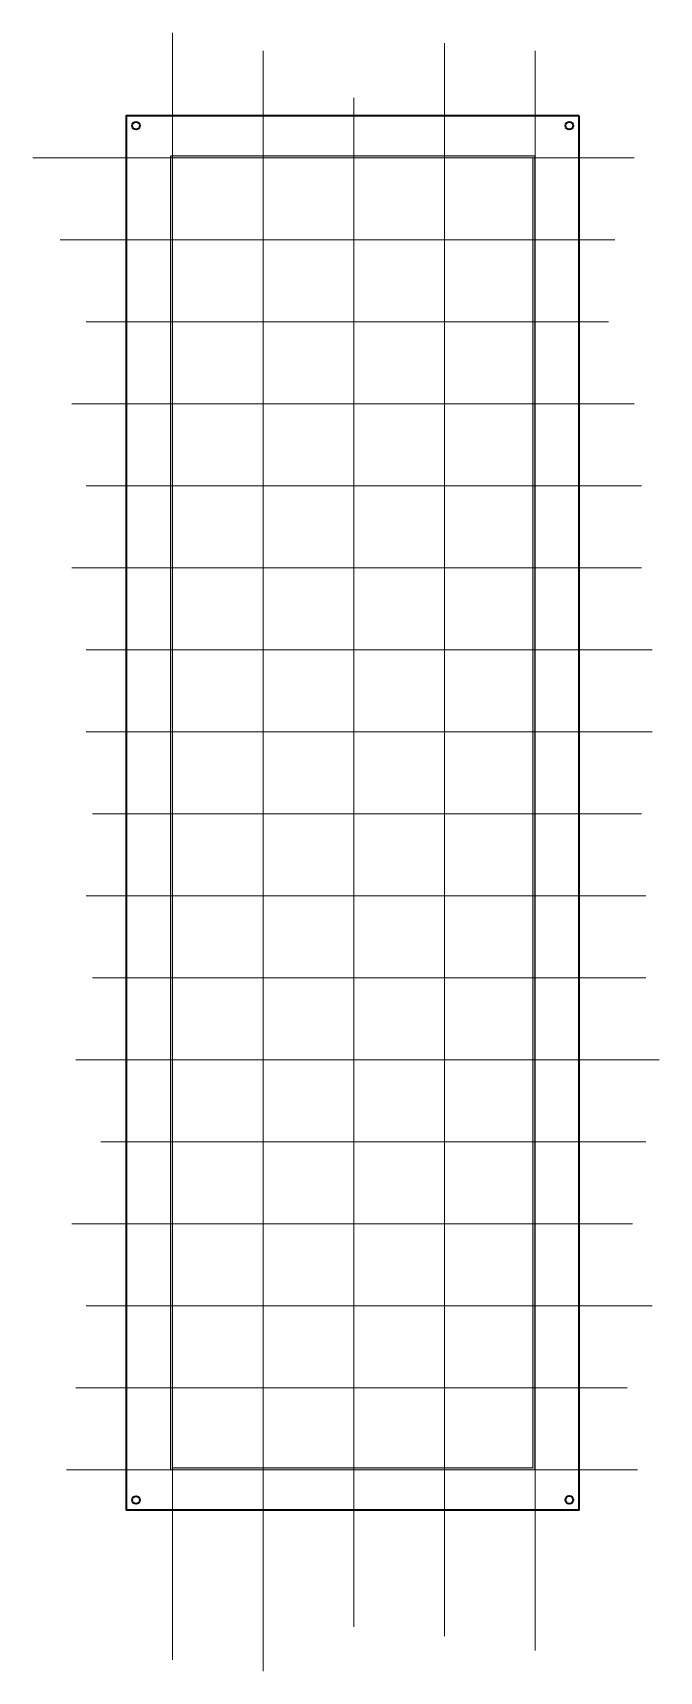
# Model space of a CAD drawing. Header units: inches. Extents: x 8.6 to 21.2, y -2.3 to 30.7.
import ezdxf

# ---------------------------------------------------------------- set-up
doc = ezdxf.new("R2010")
doc.units = ezdxf.units.IN
doc.header["$MEASUREMENT"] = 0
doc.layers.add('Layer 1', color=7, linetype='Continuous')

# ---------------------------------------------------------------- blocks, each defined once
blk = doc.blocks.new('block 2')
at = {"layer": 'Layer 1', "color": 7, "lineweight": 35}
blk.add_lwpolyline([(10.715, 28.83), (10.709, 28.8), (10.692, 28.775), (10.667, 28.758), (10.637, 28.752), (10.606, 28.758), (10.581, 28.775), (10.564, 28.8), (10.558, 28.83), (10.564, 28.861), (10.581, 28.886), (10.606, 28.903), (10.637, 28.909), (10.667, 28.903), (10.692, 28.886), (10.709, 28.861), (10.715, 28.83)], dxfattribs=at)
blk = doc.blocks.new('block 3')
at = {"layer": 'Layer 1', "color": 7, "lineweight": 35}
blk.add_lwpolyline([(19.442, 28.83), (19.436, 28.8), (19.419, 28.775), (19.394, 28.758), (19.363, 28.752), (19.333, 28.758), (19.308, 28.775), (19.291, 28.8), (19.285, 28.83), (19.291, 28.861), (19.308, 28.886), (19.333, 28.903), (19.363, 28.909), (19.394, 28.903), (19.419, 28.886), (19.436, 28.861), (19.442, 28.83)], dxfattribs=at)
blk = doc.blocks.new('block 4')
at = {"layer": 'Layer 1', "color": 7, "lineweight": 35}
blk.add_lwpolyline([(10.715, 1.17), (10.709, 1.139), (10.692, 1.114), (10.667, 1.097), (10.637, 1.091), (10.606, 1.097), (10.581, 1.114), (10.564, 1.139), (10.558, 1.17), (10.564, 1.2), (10.581, 1.225), (10.606, 1.242), (10.637, 1.248), (10.667, 1.242), (10.692, 1.225), (10.709, 1.2), (10.715, 1.17)], dxfattribs=at)
blk = doc.blocks.new('block 5')
at = {"layer": 'Layer 1', "color": 7, "lineweight": 35}
blk.add_lwpolyline([(19.442, 1.172), (19.436, 1.141), (19.419, 1.116), (19.394, 1.099), (19.363, 1.093), (19.333, 1.099), (19.308, 1.116), (19.291, 1.141), (19.285, 1.172), (19.291, 1.203), (19.308, 1.228), (19.333, 1.245), (19.363, 1.251), (19.394, 1.245), (19.419, 1.228), (19.436, 1.203), (19.442, 1.172)], dxfattribs=at)
blk = doc.blocks.new('block 6')
at = {"layer": 'Layer 1', "color": 7, "lineweight": 9}
for points in [[(11.373, 28.181), (18.673, 28.181), (18.673, 1.777), (11.373, 1.777), (11.373, 28.181)], [(13.198, 28.181), (13.198, 1.777)], [(15.023, 28.181), (15.023, 1.777)], [(16.848, 28.181), (16.848, 1.777)], [(11.373, 26.531), (18.673, 26.531)], [(11.373, 24.881), (18.673, 24.881)], [(11.373, 23.23), (18.673, 23.23)], [(11.373, 21.58), (18.673, 21.58)], [(11.373, 19.93), (18.673, 19.93)], [(11.373, 18.28), (18.673, 18.28)], [(11.373, 16.629), (18.673, 16.629)], [(11.373, 14.979), (18.673, 14.979)], [(11.373, 13.329), (18.673, 13.329)], [(11.373, 11.679), (18.673, 11.679)], [(11.373, 10.028), (18.673, 10.028)], [(11.373, 8.378), (18.673, 8.378)], [(11.373, 6.728), (18.673, 6.728)], [(11.373, 5.078), (18.673, 5.078)], [(11.373, 3.427), (18.673, 3.427)]]:
    blk.add_lwpolyline(points, dxfattribs=at)

msp = doc.modelspace()

# ---------------------------------------------------------------- hatches: boundary and pattern name
at = {"layer": 'Layer 1'}
h = msp.add_hatch(color=7, dxfattribs=at)
h.dxf.hatch_style = 2
edge = h.paths.add_edge_path()
edge.add_spline(control_points=[(18.648, 1.777), (18.648, 1.777), (18.192, 1.777), (18.192, 1.777), (18.192, 1.777), (17.736, 1.777), (17.736, 1.777), (17.736, 1.777), (17.28, 1.777), (17.28, 1.777), (17.28, 1.777), (16.824, 1.777), (16.824, 1.777), (16.824, 1.777), (16.368, 1.777), (16.368, 1.777), (16.368, 1.777), (15.912, 1.777), (15.912, 1.777), (15.912, 1.777), (15.456, 1.777), (15.456, 1.777), (15.456, 1.777), (15, 1.777), (15, 1.777), (15, 1.777), (14.544, 1.777), (14.544, 1.777), (14.544, 1.777), (14.088, 1.777), (14.088, 1.777), (14.088, 1.777), (13.632, 1.777), (13.632, 1.777), (13.632, 1.777), (13.176, 1.777), (13.176, 1.777), (13.176, 1.777), (12.72, 1.777), (12.72, 1.777), (12.72, 1.777), (12.264, 1.777), (12.264, 1.777), (12.264, 1.777), (11.808, 1.777), (11.808, 1.777), (11.808, 1.777), (11.352, 1.777), (11.352, 1.777), (11.351, 1.777), (11.35, 1.777), (11.35, 1.777), (11.349, 1.777), (11.348, 1.777), (11.348, 1.778), (11.347, 1.778), (11.346, 1.778), (11.346, 1.778), (11.345, 1.778), (11.344, 1.778), (11.344, 1.779), (11.343, 1.779), (11.342, 1.779), (11.342, 1.78), (11.341, 1.78), (11.341, 1.78), (11.34, 1.781), (11.34, 1.781), (11.339, 1.781), (11.338, 1.782), (11.338, 1.782), (11.337, 1.783), (11.337, 1.783), (11.337, 1.784), (11.336, 1.784), (11.336, 1.785), (11.335, 1.785), (11.335, 1.786), (11.334, 1.786), (11.334, 1.787), (11.334, 1.787), (11.333, 1.788), (11.333, 1.789), (11.333, 1.789), (11.333, 1.79), (11.332, 1.79), (11.332, 1.791), (11.332, 1.792), (11.332, 1.792), (11.331, 1.793), (11.331, 1.794), (11.331, 1.794), (11.331, 1.795), (11.331, 1.796), (11.331, 1.797), (11.331, 1.797), (11.331, 1.798), (11.331, 1.798), (11.331, 3.448), (11.331, 3.448), (11.331, 3.448), (11.331, 5.098), (11.331, 5.098), (11.331, 5.098), (11.331, 6.749), (11.331, 6.749), (11.331, 6.749), (11.331, 8.399), (11.331, 8.399), (11.331, 8.399), (11.331, 10.049), (11.331, 10.049), (11.331, 10.049), (11.331, 11.699), (11.331, 11.699), (11.331, 11.699), (11.331, 13.35), (11.331, 13.35), (11.331, 13.35), (11.331, 15), (11.331, 15), (11.331, 15), (11.331, 16.65), (11.331, 16.65), (11.331, 16.65), (11.331, 18.301), (11.331, 18.301), (11.331, 18.301), (11.331, 19.951), (11.331, 19.951), (11.331, 19.951), (11.331, 21.601), (11.331, 21.601), (11.331, 21.601), (11.331, 23.251), (11.331, 23.251), (11.331, 23.251), (11.331, 24.902), (11.331, 24.902), (11.331, 24.902), (11.331, 26.552), (11.331, 26.552), (11.331, 26.552), (11.331, 28.202), (11.331, 28.202), (11.331, 28.203), (11.331, 28.203), (11.331, 28.204), (11.331, 28.205), (11.331, 28.206), (11.331, 28.206), (11.331, 28.207), (11.332, 28.208), (11.332, 28.208), (11.332, 28.209), (11.332, 28.21), (11.333, 28.21), (11.333, 28.211), (11.333, 28.211), (11.333, 28.212), (11.334, 28.213), (11.334, 28.213), (11.334, 28.214), (11.335, 28.214), (11.335, 28.215), (11.336, 28.215), (11.336, 28.216), (11.337, 28.216), (11.337, 28.217), (11.337, 28.217), (11.338, 28.218), (11.338, 28.218), (11.339, 28.219), (11.34, 28.219), (11.34, 28.219), (11.341, 28.22), (11.341, 28.22), (11.342, 28.22), (11.342, 28.221), (11.343, 28.221), (11.344, 28.221), (11.344, 28.222), (11.345, 28.222), (11.346, 28.222), (11.346, 28.222), (11.347, 28.222), (11.348, 28.222), (11.348, 28.223), (11.349, 28.223), (11.35, 28.223), (11.35, 28.223), (11.351, 28.223), (11.352, 28.223), (11.352, 28.223), (11.808, 28.223), (11.808, 28.223), (11.808, 28.223), (12.264, 28.223), (12.264, 28.223), (12.264, 28.223), (12.72, 28.223), (12.72, 28.223), (12.72, 28.223), (13.176, 28.223), (13.176, 28.223), (13.176, 28.223), (13.632, 28.223), (13.632, 28.223), (13.632, 28.223), (14.088, 28.223), (14.088, 28.223), (14.088, 28.223), (14.544, 28.223), (14.544, 28.223), (14.544, 28.223), (15, 28.223), (15, 28.223), (15, 28.223), (15.456, 28.223), (15.456, 28.223), (15.456, 28.223), (15.912, 28.223), (15.912, 28.223), (15.912, 28.223), (16.368, 28.223), (16.368, 28.223), (16.368, 28.223), (16.824, 28.223), (16.824, 28.223), (16.824, 28.223), (17.28, 28.223), (17.28, 28.223), (17.28, 28.223), (17.736, 28.223), (17.736, 28.223), (17.736, 28.223), (18.192, 28.223), (18.192, 28.223), (18.192, 28.223), (18.648, 28.223), (18.648, 28.223), (18.648, 28.223), (18.649, 28.223), (18.65, 28.223), (18.651, 28.223), (18.651, 28.223), (18.652, 28.222), (18.653, 28.222), (18.653, 28.222), (18.654, 28.222), (18.655, 28.222), (18.655, 28.222), (18.656, 28.221), (18.656, 28.221), (18.657, 28.221), (18.658, 28.22), (18.658, 28.22), (18.659, 28.22), (18.659, 28.219), (18.66, 28.219), (18.66, 28.219), (18.661, 28.218), (18.661, 28.218), (18.662, 28.217), (18.662, 28.217), (18.663, 28.216), (18.663, 28.216), (18.664, 28.215), (18.664, 28.215), (18.665, 28.214), (18.665, 28.214), (18.665, 28.213), (18.666, 28.213), (18.666, 28.212), (18.666, 28.211), (18.667, 28.211), (18.667, 28.21), (18.667, 28.21), (18.667, 28.209), (18.668, 28.208), (18.668, 28.208), (18.668, 28.207), (18.668, 28.206), (18.668, 28.206), (18.668, 28.205), (18.668, 28.204), (18.669, 28.203), (18.669, 28.203), (18.669, 28.202), (18.669, 28.202), (18.669, 26.552), (18.669, 26.552), (18.669, 26.552), (18.669, 24.902), (18.669, 24.902), (18.669, 24.902), (18.669, 23.251), (18.669, 23.251), (18.669, 23.251), (18.669, 21.601), (18.669, 21.601), (18.669, 21.601), (18.669, 19.951), (18.669, 19.951), (18.669, 19.951), (18.669, 18.301), (18.669, 18.301), (18.669, 18.301), (18.669, 16.65), (18.669, 16.65), (18.669, 16.65), (18.669, 15), (18.669, 15), (18.669, 15), (18.669, 13.35), (18.669, 13.35), (18.669, 13.35), (18.669, 11.699), (18.669, 11.699), (18.669, 11.699), (18.669, 10.049), (18.669, 10.049), (18.669, 10.049), (18.669, 8.399), (18.669, 8.399), (18.669, 8.399), (18.669, 6.749), (18.669, 6.749), (18.669, 6.749), (18.669, 5.098), (18.669, 5.098), (18.669, 5.098), (18.669, 3.448), (18.669, 3.448), (18.669, 3.448), (18.669, 1.798), (18.669, 1.798), (18.669, 1.797), (18.669, 1.797), (18.668, 1.796), (18.668, 1.795), (18.668, 1.794), (18.668, 1.794), (18.668, 1.793), (18.668, 1.792), (18.668, 1.792), (18.667, 1.791), (18.667, 1.79), (18.667, 1.79), (18.667, 1.789), (18.666, 1.789), (18.666, 1.788), (18.666, 1.787), (18.665, 1.787), (18.665, 1.786), (18.665, 1.786), (18.664, 1.785), (18.664, 1.785), (18.663, 1.784), (18.663, 1.784), (18.662, 1.783), (18.662, 1.783), (18.661, 1.782), (18.661, 1.782), (18.66, 1.781), (18.66, 1.781), (18.659, 1.781), (18.659, 1.78), (18.658, 1.78), (18.658, 1.78), (18.657, 1.779), (18.656, 1.779), (18.656, 1.779), (18.655, 1.778), (18.655, 1.778), (18.654, 1.778), (18.653, 1.778), (18.653, 1.778), (18.652, 1.778), (18.651, 1.777), (18.651, 1.777), (18.65, 1.777), (18.649, 1.777), (18.648, 1.777), (18.648, 1.777)], knot_values=[0, 0, 0, 0, 1, 1, 1, 2, 2, 2, 3, 3, 3, 4, 4, 4, 5, 5, 5, 6, 6, 6, 7, 7, 7, 8, 8, 8, 9, 9, 9, 10, 10, 10, 11, 11, 11, 12, 12, 12, 13, 13, 13, 14, 14, 14, 15, 15, 15, 16, 16, 16, 17, 17, 17, 18, 18, 18, 19, 19, 19, 20, 20, 20, 21, 21, 21, 22, 22, 22, 23, 23, 23, 24, 24, 24, 25, 25, 25, 26, 26, 26, 27, 27, 27, 28, 28, 28, 29, 29, 29, 30, 30, 30, 31, 31, 31, 32, 32, 32, 33, 33, 33, 34, 34, 34, 35, 35, 35, 36, 36, 36, 37, 37, 37, 38, 38, 38, 39, 39, 39, 40, 40, 40, 41, 41, 41, 42, 42, 42, 43, 43, 43, 44, 44, 44, 45, 45, 45, 46, 46, 46, 47, 47, 47, 48, 48, 48, 49, 49, 49, 50, 50, 50, 51, 51, 51, 52, 52, 52, 53, 53, 53, 54, 54, 54, 55, 55, 55, 56, 56, 56, 57, 57, 57, 58, 58, 58, 59, 59, 59, 60, 60, 60, 61, 61, 61, 62, 62, 62, 63, 63, 63, 64, 64, 64, 65, 65, 65, 66, 66, 66, 67, 67, 67, 68, 68, 68, 69, 69, 69, 70, 70, 70, 71, 71, 71, 72, 72, 72, 73, 73, 73, 74, 74, 74, 75, 75, 75, 76, 76, 76, 77, 77, 77, 78, 78, 78, 79, 79, 79, 80, 80, 80, 81, 81, 81, 82, 82, 82, 83, 83, 83, 84, 84, 84, 85, 85, 85, 86, 86, 86, 87, 87, 87, 88, 88, 88, 89, 89, 89, 90, 90, 90, 91, 91, 91, 92, 92, 92, 93, 93, 93, 94, 94, 94, 95, 95, 95, 96, 96, 96, 97, 97, 97, 98, 98, 98, 99, 99, 99, 100, 100, 100, 101, 101, 101, 102, 102, 102, 103, 103, 103, 104, 104, 104, 105, 105, 105, 106, 106, 106, 107, 107, 107, 108, 108, 108, 109, 109, 109, 110, 110, 110, 111, 111, 111, 112, 112, 112, 113, 113, 113, 114, 114, 114, 115, 115, 115, 116, 116, 116, 117, 117, 117, 118, 118, 118, 119, 119, 119, 120, 120, 120, 121, 121, 121, 122, 122, 122, 123, 123, 123, 124, 124, 124, 125, 125, 125, 126, 126, 126, 127, 127, 127, 128, 128, 128, 128], degree=3, periodic=1)
h.paths.add_polyline_path([(11.373, 1.819), (11.826, 1.819), (12.279, 1.819), (12.733, 1.819), (13.186, 1.819), (13.64, 1.819), (14.093, 1.819), (14.546, 1.819), (15, 1.819), (15.453, 1.819), (15.906, 1.819), (16.36, 1.819), (16.813, 1.819), (17.267, 1.819), (17.72, 1.819), (18.173, 1.819), (18.627, 1.819), (18.627, 3.466), (18.627, 5.114), (18.627, 6.762), (18.627, 8.409), (18.627, 10.057), (18.627, 11.705), (18.627, 13.352), (18.627, 15), (18.627, 16.648), (18.627, 18.295), (18.627, 19.943), (18.627, 21.591), (18.627, 23.238), (18.627, 24.886), (18.627, 26.534), (18.627, 28.181), (18.173, 28.181), (17.72, 28.181), (17.267, 28.181), (16.813, 28.181), (16.36, 28.181), (15.906, 28.181), (15.453, 28.181), (15, 28.181), (14.546, 28.181), (14.093, 28.181), (13.64, 28.181), (13.186, 28.181), (12.733, 28.181), (12.279, 28.181), (11.826, 28.181), (11.373, 28.181), (11.373, 26.534), (11.373, 24.886), (11.373, 23.238), (11.373, 21.591), (11.373, 19.943), (11.373, 18.295), (11.373, 16.648), (11.373, 15), (11.373, 13.352), (11.373, 11.705), (11.373, 10.057), (11.373, 8.409), (11.373, 6.762), (11.373, 5.114), (11.373, 3.466)])
h = msp.add_hatch(color=7, dxfattribs=at)
h.dxf.hatch_style = 2
edge = h.paths.add_edge_path()
edge.add_spline(control_points=[(18.648, 1.777), (18.648, 1.777), (18.192, 1.777), (18.192, 1.777), (18.192, 1.777), (17.736, 1.777), (17.736, 1.777), (17.736, 1.777), (17.28, 1.777), (17.28, 1.777), (17.28, 1.777), (16.824, 1.777), (16.824, 1.777), (16.824, 1.777), (16.368, 1.777), (16.368, 1.777), (16.368, 1.777), (15.912, 1.777), (15.912, 1.777), (15.912, 1.777), (15.456, 1.777), (15.456, 1.777), (15.456, 1.777), (15, 1.777), (15, 1.777), (15, 1.777), (14.544, 1.777), (14.544, 1.777), (14.544, 1.777), (14.088, 1.777), (14.088, 1.777), (14.088, 1.777), (13.632, 1.777), (13.632, 1.777), (13.632, 1.777), (13.176, 1.777), (13.176, 1.777), (13.176, 1.777), (12.72, 1.777), (12.72, 1.777), (12.72, 1.777), (12.264, 1.777), (12.264, 1.777), (12.264, 1.777), (11.808, 1.777), (11.808, 1.777), (11.808, 1.777), (11.352, 1.777), (11.352, 1.777), (11.351, 1.777), (11.35, 1.777), (11.35, 1.777), (11.349, 1.777), (11.348, 1.778), (11.348, 1.778), (11.347, 1.778), (11.346, 1.778), (11.346, 1.778), (11.345, 1.778), (11.344, 1.779), (11.344, 1.779), (11.343, 1.779), (11.342, 1.779), (11.342, 1.78), (11.341, 1.78), (11.341, 1.78), (11.34, 1.781), (11.34, 1.781), (11.339, 1.782), (11.338, 1.782), (11.338, 1.782), (11.337, 1.783), (11.337, 1.783), (11.337, 1.784), (11.336, 1.784), (11.336, 1.785), (11.335, 1.785), (11.335, 1.786), (11.334, 1.786), (11.334, 1.787), (11.334, 1.788), (11.333, 1.788), (11.333, 1.789), (11.333, 1.789), (11.333, 1.79), (11.332, 1.791), (11.332, 1.791), (11.332, 1.792), (11.332, 1.793), (11.331, 1.793), (11.331, 1.794), (11.331, 1.795), (11.331, 1.795), (11.331, 1.796), (11.331, 1.797), (11.331, 1.797), (11.331, 1.798), (11.331, 1.798), (11.331, 3.448), (11.331, 3.448), (11.331, 3.448), (11.331, 5.099), (11.331, 5.099), (11.331, 5.099), (11.331, 6.749), (11.331, 6.749), (11.331, 6.749), (11.331, 8.399), (11.331, 8.399), (11.331, 8.399), (11.331, 10.049), (11.331, 10.049), (11.331, 10.049), (11.331, 11.7), (11.331, 11.7), (11.331, 11.7), (11.331, 13.35), (11.331, 13.35), (11.331, 13.35), (11.331, 15), (11.331, 15), (11.331, 15), (11.331, 16.65), (11.331, 16.65), (11.331, 16.65), (11.331, 18.301), (11.331, 18.301), (11.331, 18.301), (11.331, 19.951), (11.331, 19.951), (11.331, 19.951), (11.331, 21.601), (11.331, 21.601), (11.331, 21.601), (11.331, 23.251), (11.331, 23.251), (11.331, 23.251), (11.331, 24.902), (11.331, 24.902), (11.331, 24.902), (11.331, 26.552), (11.331, 26.552), (11.331, 26.552), (11.331, 28.202), (11.331, 28.202), (11.331, 28.203), (11.331, 28.203), (11.331, 28.204), (11.331, 28.205), (11.331, 28.206), (11.331, 28.206), (11.331, 28.207), (11.332, 28.208), (11.332, 28.208), (11.332, 28.209), (11.332, 28.21), (11.333, 28.21), (11.333, 28.211), (11.333, 28.211), (11.333, 28.212), (11.334, 28.213), (11.334, 28.213), (11.334, 28.214), (11.335, 28.214), (11.335, 28.215), (11.336, 28.215), (11.336, 28.216), (11.337, 28.216), (11.337, 28.217), (11.337, 28.217), (11.338, 28.218), (11.338, 28.218), (11.339, 28.219), (11.34, 28.219), (11.34, 28.219), (11.341, 28.22), (11.341, 28.22), (11.342, 28.22), (11.342, 28.221), (11.343, 28.221), (11.344, 28.221), (11.344, 28.222), (11.345, 28.222), (11.346, 28.222), (11.346, 28.222), (11.347, 28.222), (11.348, 28.222), (11.348, 28.223), (11.349, 28.223), (11.35, 28.223), (11.35, 28.223), (11.351, 28.223), (11.352, 28.223), (11.352, 28.223), (11.808, 28.223), (11.808, 28.223), (11.808, 28.223), (12.264, 28.223), (12.264, 28.223), (12.264, 28.223), (12.72, 28.223), (12.72, 28.223), (12.72, 28.223), (13.176, 28.223), (13.176, 28.223), (13.176, 28.223), (13.632, 28.223), (13.632, 28.223), (13.632, 28.223), (14.088, 28.223), (14.088, 28.223), (14.088, 28.223), (14.544, 28.223), (14.544, 28.223), (14.544, 28.223), (15, 28.223), (15, 28.223), (15, 28.223), (15.456, 28.223), (15.456, 28.223), (15.456, 28.223), (15.912, 28.223), (15.912, 28.223), (15.912, 28.223), (16.368, 28.223), (16.368, 28.223), (16.368, 28.223), (16.824, 28.223), (16.824, 28.223), (16.824, 28.223), (17.28, 28.223), (17.28, 28.223), (17.28, 28.223), (17.736, 28.223), (17.736, 28.223), (17.736, 28.223), (18.192, 28.223), (18.192, 28.223), (18.192, 28.223), (18.648, 28.223), (18.648, 28.223), (18.648, 28.223), (18.649, 28.223), (18.65, 28.223), (18.651, 28.223), (18.651, 28.223), (18.652, 28.222), (18.653, 28.222), (18.653, 28.222), (18.654, 28.222), (18.655, 28.222), (18.655, 28.222), (18.656, 28.221), (18.656, 28.221), (18.657, 28.221), (18.658, 28.22), (18.658, 28.22), (18.659, 28.22), (18.659, 28.219), (18.66, 28.219), (18.66, 28.219), (18.661, 28.218), (18.661, 28.218), (18.662, 28.217), (18.662, 28.217), (18.663, 28.216), (18.663, 28.216), (18.664, 28.215), (18.664, 28.215), (18.665, 28.214), (18.665, 28.214), (18.665, 28.213), (18.666, 28.213), (18.666, 28.212), (18.666, 28.211), (18.667, 28.211), (18.667, 28.21), (18.667, 28.21), (18.667, 28.209), (18.668, 28.208), (18.668, 28.208), (18.668, 28.207), (18.668, 28.206), (18.668, 28.206), (18.668, 28.205), (18.668, 28.204), (18.669, 28.203), (18.669, 28.203), (18.669, 28.202), (18.669, 28.202), (18.669, 26.552), (18.669, 26.552), (18.669, 26.552), (18.669, 24.902), (18.669, 24.902), (18.669, 24.902), (18.669, 23.251), (18.669, 23.251), (18.669, 23.251), (18.669, 21.601), (18.669, 21.601), (18.669, 21.601), (18.669, 19.951), (18.669, 19.951), (18.669, 19.951), (18.669, 18.301), (18.669, 18.301), (18.669, 18.301), (18.669, 16.65), (18.669, 16.65), (18.669, 16.65), (18.669, 15), (18.669, 15), (18.669, 15), (18.669, 13.35), (18.669, 13.35), (18.669, 13.35), (18.669, 11.7), (18.669, 11.7), (18.669, 11.7), (18.669, 10.049), (18.669, 10.049), (18.669, 10.049), (18.669, 8.399), (18.669, 8.399), (18.669, 8.399), (18.669, 6.749), (18.669, 6.749), (18.669, 6.749), (18.669, 5.099), (18.669, 5.099), (18.669, 5.099), (18.669, 3.448), (18.669, 3.448), (18.669, 3.448), (18.669, 1.798), (18.669, 1.798), (18.669, 1.797), (18.669, 1.797), (18.668, 1.796), (18.668, 1.795), (18.668, 1.795), (18.668, 1.794), (18.668, 1.793), (18.668, 1.793), (18.668, 1.792), (18.667, 1.791), (18.667, 1.791), (18.667, 1.79), (18.667, 1.789), (18.666, 1.789), (18.666, 1.788), (18.666, 1.788), (18.665, 1.787), (18.665, 1.786), (18.665, 1.786), (18.664, 1.785), (18.664, 1.785), (18.663, 1.784), (18.663, 1.784), (18.662, 1.783), (18.662, 1.783), (18.661, 1.782), (18.661, 1.782), (18.66, 1.782), (18.66, 1.781), (18.659, 1.781), (18.659, 1.78), (18.658, 1.78), (18.658, 1.78), (18.657, 1.779), (18.656, 1.779), (18.656, 1.779), (18.655, 1.779), (18.655, 1.778), (18.654, 1.778), (18.653, 1.778), (18.653, 1.778), (18.652, 1.778), (18.651, 1.778), (18.651, 1.777), (18.65, 1.777), (18.649, 1.777), (18.648, 1.777), (18.648, 1.777)], knot_values=[0, 0, 0, 0, 1, 1, 1, 2, 2, 2, 3, 3, 3, 4, 4, 4, 5, 5, 5, 6, 6, 6, 7, 7, 7, 8, 8, 8, 9, 9, 9, 10, 10, 10, 11, 11, 11, 12, 12, 12, 13, 13, 13, 14, 14, 14, 15, 15, 15, 16, 16, 16, 17, 17, 17, 18, 18, 18, 19, 19, 19, 20, 20, 20, 21, 21, 21, 22, 22, 22, 23, 23, 23, 24, 24, 24, 25, 25, 25, 26, 26, 26, 27, 27, 27, 28, 28, 28, 29, 29, 29, 30, 30, 30, 31, 31, 31, 32, 32, 32, 33, 33, 33, 34, 34, 34, 35, 35, 35, 36, 36, 36, 37, 37, 37, 38, 38, 38, 39, 39, 39, 40, 40, 40, 41, 41, 41, 42, 42, 42, 43, 43, 43, 44, 44, 44, 45, 45, 45, 46, 46, 46, 47, 47, 47, 48, 48, 48, 49, 49, 49, 50, 50, 50, 51, 51, 51, 52, 52, 52, 53, 53, 53, 54, 54, 54, 55, 55, 55, 56, 56, 56, 57, 57, 57, 58, 58, 58, 59, 59, 59, 60, 60, 60, 61, 61, 61, 62, 62, 62, 63, 63, 63, 64, 64, 64, 65, 65, 65, 66, 66, 66, 67, 67, 67, 68, 68, 68, 69, 69, 69, 70, 70, 70, 71, 71, 71, 72, 72, 72, 73, 73, 73, 74, 74, 74, 75, 75, 75, 76, 76, 76, 77, 77, 77, 78, 78, 78, 79, 79, 79, 80, 80, 80, 81, 81, 81, 82, 82, 82, 83, 83, 83, 84, 84, 84, 85, 85, 85, 86, 86, 86, 87, 87, 87, 88, 88, 88, 89, 89, 89, 90, 90, 90, 91, 91, 91, 92, 92, 92, 93, 93, 93, 94, 94, 94, 95, 95, 95, 96, 96, 96, 97, 97, 97, 98, 98, 98, 99, 99, 99, 100, 100, 100, 101, 101, 101, 102, 102, 102, 103, 103, 103, 104, 104, 104, 105, 105, 105, 106, 106, 106, 107, 107, 107, 108, 108, 108, 109, 109, 109, 110, 110, 110, 111, 111, 111, 112, 112, 112, 113, 113, 113, 114, 114, 114, 115, 115, 115, 116, 116, 116, 117, 117, 117, 118, 118, 118, 119, 119, 119, 120, 120, 120, 121, 121, 121, 122, 122, 122, 123, 123, 123, 124, 124, 124, 125, 125, 125, 126, 126, 126, 127, 127, 127, 128, 128, 128, 128], degree=3, periodic=1)
h.paths.add_polyline_path([(11.373, 1.819), (11.826, 1.819), (12.279, 1.819), (12.733, 1.819), (13.186, 1.819), (13.64, 1.819), (14.093, 1.819), (14.546, 1.819), (15, 1.819), (15.453, 1.819), (15.906, 1.819), (16.36, 1.819), (16.813, 1.819), (17.267, 1.819), (17.72, 1.819), (18.173, 1.819), (18.627, 1.819), (18.627, 3.467), (18.627, 5.114), (18.627, 6.762), (18.627, 8.409), (18.627, 10.057), (18.627, 11.705), (18.627, 13.352), (18.627, 15), (18.627, 16.648), (18.627, 18.295), (18.627, 19.943), (18.627, 21.591), (18.627, 23.238), (18.627, 24.886), (18.627, 26.534), (18.627, 28.181), (18.173, 28.181), (17.72, 28.181), (17.267, 28.181), (16.813, 28.181), (16.36, 28.181), (15.906, 28.181), (15.453, 28.181), (15, 28.181), (14.546, 28.181), (14.093, 28.181), (13.64, 28.181), (13.186, 28.181), (12.733, 28.181), (12.279, 28.181), (11.826, 28.181), (11.373, 28.181), (11.373, 26.534), (11.373, 24.886), (11.373, 23.238), (11.373, 21.591), (11.373, 19.943), (11.373, 18.295), (11.373, 16.648), (11.373, 15), (11.373, 13.352), (11.373, 11.705), (11.373, 10.057), (11.373, 8.409), (11.373, 6.762), (11.373, 5.114), (11.373, 3.467)])

# ---------------------------------------------------------------- linework, layer by layer
at = {"layer": 'Layer 1', "color": 7, "lineweight": 9}
for points in [[(11.373, -2.049), (11.373, 30.699)], [(16.848, -1.57), (16.848, 30.491)], [(13.198, 30.333), (13.198, -2.278)], [(18.673, 30.333), (18.673, -1.862)], [(15.023, 29.387), (15.023, -1.382)], [(20.667, 28.181), (8.556, 28.181)], [(9.111, 26.531), (20.278, 26.531)], [(9.633, 24.881), (20.154, 24.881)], [(20.667, 23.23), (9.342, 23.23)], [(9.633, 21.58), (20.82, 21.58)], [(20.82, 19.93), (9.342, 19.93)], [(9.633, 18.28), (21.029, 18.28)], [(21.029, 16.629), (9.633, 16.629)], [(9.758, 14.979), (20.82, 14.979)], [(20.904, 13.329), (9.633, 13.329)], [(9.758, 11.679), (20.904, 11.679)], [(21.175, 10.028), (9.425, 10.028)], [(9.925, 8.378), (20.904, 8.378)], [(20.633, 6.728), (9.342, 6.728)], [(9.633, 5.078), (21.029, 5.078)], [(20.529, 3.427), (9.425, 3.427)], [(9.238, 1.777), (20.737, 1.777)]]:
    msp.add_lwpolyline(points, dxfattribs=at)
at = {"layer": 'Layer 1', "color": 7, "lineweight": 35}
msp.add_lwpolyline([(19.56, 29.027), (17.28, 29.027), (15, 29.027), (12.72, 29.027), (10.44, 29.027), (10.44, 22.014), (10.44, 15), (10.44, 7.986), (10.44, 0.973), (12.72, 0.973), (15, 0.973), (17.28, 0.973), (19.56, 0.973), (19.56, 7.986), (19.56, 15), (19.56, 22.014), (19.56, 29.027)], dxfattribs=at)
at = {"layer": 'Layer 1', "lineweight": 0}
for points in [[(11.373, 1.819), (11.826, 1.819), (12.279, 1.819), (12.733, 1.819), (13.186, 1.819), (13.64, 1.819), (14.093, 1.819), (14.546, 1.819), (15, 1.819), (15.453, 1.819), (15.906, 1.819), (16.36, 1.819), (16.813, 1.819), (17.267, 1.819), (17.72, 1.819), (18.173, 1.819), (18.627, 1.819), (18.627, 3.466), (18.627, 5.114), (18.627, 6.762), (18.627, 8.409), (18.627, 10.057), (18.627, 11.705), (18.627, 13.352), (18.627, 15), (18.627, 16.648), (18.627, 18.295), (18.627, 19.943), (18.627, 21.591), (18.627, 23.238), (18.627, 24.886), (18.627, 26.534), (18.627, 28.181), (18.173, 28.181), (17.72, 28.181), (17.267, 28.181), (16.813, 28.181), (16.36, 28.181), (15.906, 28.181), (15.453, 28.181), (15, 28.181), (14.546, 28.181), (14.093, 28.181), (13.64, 28.181), (13.186, 28.181), (12.733, 28.181), (12.279, 28.181), (11.826, 28.181), (11.373, 28.181), (11.373, 26.534), (11.373, 24.886), (11.373, 23.238), (11.373, 21.591), (11.373, 19.943), (11.373, 18.295), (11.373, 16.648), (11.373, 15), (11.373, 13.352), (11.373, 11.705), (11.373, 10.057), (11.373, 8.409), (11.373, 6.762), (11.373, 5.114), (11.373, 3.466), (11.373, 1.819)], [(11.373, 1.819), (11.826, 1.819), (12.279, 1.819), (12.733, 1.819), (13.186, 1.819), (13.64, 1.819), (14.093, 1.819), (14.546, 1.819), (15, 1.819), (15.453, 1.819), (15.906, 1.819), (16.36, 1.819), (16.813, 1.819), (17.267, 1.819), (17.72, 1.819), (18.173, 1.819), (18.627, 1.819), (18.627, 3.467), (18.627, 5.114), (18.627, 6.762), (18.627, 8.409), (18.627, 10.057), (18.627, 11.705), (18.627, 13.352), (18.627, 15), (18.627, 16.648), (18.627, 18.295), (18.627, 19.943), (18.627, 21.591), (18.627, 23.238), (18.627, 24.886), (18.627, 26.534), (18.627, 28.181), (18.173, 28.181), (17.72, 28.181), (17.267, 28.181), (16.813, 28.181), (16.36, 28.181), (15.906, 28.181), (15.453, 28.181), (15, 28.181), (14.546, 28.181), (14.093, 28.181), (13.64, 28.181), (13.186, 28.181), (12.733, 28.181), (12.279, 28.181), (11.826, 28.181), (11.373, 28.181), (11.373, 26.534), (11.373, 24.886), (11.373, 23.238), (11.373, 21.591), (11.373, 19.943), (11.373, 18.295), (11.373, 16.648), (11.373, 15), (11.373, 13.352), (11.373, 11.705), (11.373, 10.057), (11.373, 8.409), (11.373, 6.762), (11.373, 5.114), (11.373, 3.467), (11.373, 1.819)]]:
    msp.add_lwpolyline(points, dxfattribs=at)
for points in [[(18.648, 1.777), (18.648, 1.777), (18.192, 1.777), (18.192, 1.777), (18.192, 1.777), (17.736, 1.777), (17.736, 1.777), (17.736, 1.777), (17.28, 1.777), (17.28, 1.777), (17.28, 1.777), (16.824, 1.777), (16.824, 1.777), (16.824, 1.777), (16.368, 1.777), (16.368, 1.777), (16.368, 1.777), (15.912, 1.777), (15.912, 1.777), (15.912, 1.777), (15.456, 1.777), (15.456, 1.777), (15.456, 1.777), (15, 1.777), (15, 1.777), (15, 1.777), (14.544, 1.777), (14.544, 1.777), (14.544, 1.777), (14.088, 1.777), (14.088, 1.777), (14.088, 1.777), (13.632, 1.777), (13.632, 1.777), (13.632, 1.777), (13.176, 1.777), (13.176, 1.777), (13.176, 1.777), (12.72, 1.777), (12.72, 1.777), (12.72, 1.777), (12.264, 1.777), (12.264, 1.777), (12.264, 1.777), (11.808, 1.777), (11.808, 1.777), (11.808, 1.777), (11.352, 1.777), (11.352, 1.777), (11.351, 1.777), (11.35, 1.777), (11.35, 1.777), (11.349, 1.777), (11.348, 1.777), (11.348, 1.778), (11.347, 1.778), (11.346, 1.778), (11.346, 1.778), (11.345, 1.778), (11.344, 1.778), (11.344, 1.779), (11.343, 1.779), (11.342, 1.779), (11.342, 1.78), (11.341, 1.78), (11.341, 1.78), (11.34, 1.781), (11.34, 1.781), (11.339, 1.781), (11.338, 1.782), (11.338, 1.782), (11.337, 1.783), (11.337, 1.783), (11.337, 1.784), (11.336, 1.784), (11.336, 1.785), (11.335, 1.785), (11.335, 1.786), (11.334, 1.786), (11.334, 1.787), (11.334, 1.787), (11.333, 1.788), (11.333, 1.789), (11.333, 1.789), (11.333, 1.79), (11.332, 1.79), (11.332, 1.791), (11.332, 1.792), (11.332, 1.792), (11.331, 1.793), (11.331, 1.794), (11.331, 1.794), (11.331, 1.795), (11.331, 1.796), (11.331, 1.797), (11.331, 1.797), (11.331, 1.798), (11.331, 1.798), (11.331, 3.448), (11.331, 3.448), (11.331, 3.448), (11.331, 5.098), (11.331, 5.098), (11.331, 5.098), (11.331, 6.749), (11.331, 6.749), (11.331, 6.749), (11.331, 8.399), (11.331, 8.399), (11.331, 8.399), (11.331, 10.049), (11.331, 10.049), (11.331, 10.049), (11.331, 11.699), (11.331, 11.699), (11.331, 11.699), (11.331, 13.35), (11.331, 13.35), (11.331, 13.35), (11.331, 15), (11.331, 15), (11.331, 15), (11.331, 16.65), (11.331, 16.65), (11.331, 16.65), (11.331, 18.301), (11.331, 18.301), (11.331, 18.301), (11.331, 19.951), (11.331, 19.951), (11.331, 19.951), (11.331, 21.601), (11.331, 21.601), (11.331, 21.601), (11.331, 23.251), (11.331, 23.251), (11.331, 23.251), (11.331, 24.902), (11.331, 24.902), (11.331, 24.902), (11.331, 26.552), (11.331, 26.552), (11.331, 26.552), (11.331, 28.202), (11.331, 28.202), (11.331, 28.203), (11.331, 28.203), (11.331, 28.204), (11.331, 28.205), (11.331, 28.206), (11.331, 28.206), (11.331, 28.207), (11.332, 28.208), (11.332, 28.208), (11.332, 28.209), (11.332, 28.21), (11.333, 28.21), (11.333, 28.211), (11.333, 28.211), (11.333, 28.212), (11.334, 28.213), (11.334, 28.213), (11.334, 28.214), (11.335, 28.214), (11.335, 28.215), (11.336, 28.215), (11.336, 28.216), (11.337, 28.216), (11.337, 28.217), (11.337, 28.217), (11.338, 28.218), (11.338, 28.218), (11.339, 28.219), (11.34, 28.219), (11.34, 28.219), (11.341, 28.22), (11.341, 28.22), (11.342, 28.22), (11.342, 28.221), (11.343, 28.221), (11.344, 28.221), (11.344, 28.222), (11.345, 28.222), (11.346, 28.222), (11.346, 28.222), (11.347, 28.222), (11.348, 28.222), (11.348, 28.223), (11.349, 28.223), (11.35, 28.223), (11.35, 28.223), (11.351, 28.223), (11.352, 28.223), (11.352, 28.223), (11.808, 28.223), (11.808, 28.223), (11.808, 28.223), (12.264, 28.223), (12.264, 28.223), (12.264, 28.223), (12.72, 28.223), (12.72, 28.223), (12.72, 28.223), (13.176, 28.223), (13.176, 28.223), (13.176, 28.223), (13.632, 28.223), (13.632, 28.223), (13.632, 28.223), (14.088, 28.223), (14.088, 28.223), (14.088, 28.223), (14.544, 28.223), (14.544, 28.223), (14.544, 28.223), (15, 28.223), (15, 28.223), (15, 28.223), (15.456, 28.223), (15.456, 28.223), (15.456, 28.223), (15.912, 28.223), (15.912, 28.223), (15.912, 28.223), (16.368, 28.223), (16.368, 28.223), (16.368, 28.223), (16.824, 28.223), (16.824, 28.223), (16.824, 28.223), (17.28, 28.223), (17.28, 28.223), (17.28, 28.223), (17.736, 28.223), (17.736, 28.223), (17.736, 28.223), (18.192, 28.223), (18.192, 28.223), (18.192, 28.223), (18.648, 28.223), (18.648, 28.223), (18.648, 28.223), (18.649, 28.223), (18.65, 28.223), (18.651, 28.223), (18.651, 28.223), (18.652, 28.222), (18.653, 28.222), (18.653, 28.222), (18.654, 28.222), (18.655, 28.222), (18.655, 28.222), (18.656, 28.221), (18.656, 28.221), (18.657, 28.221), (18.658, 28.22), (18.658, 28.22), (18.659, 28.22), (18.659, 28.219), (18.66, 28.219), (18.66, 28.219), (18.661, 28.218), (18.661, 28.218), (18.662, 28.217), (18.662, 28.217), (18.663, 28.216), (18.663, 28.216), (18.664, 28.215), (18.664, 28.215), (18.665, 28.214), (18.665, 28.214), (18.665, 28.213), (18.666, 28.213), (18.666, 28.212), (18.666, 28.211), (18.667, 28.211), (18.667, 28.21), (18.667, 28.21), (18.667, 28.209), (18.668, 28.208), (18.668, 28.208), (18.668, 28.207), (18.668, 28.206), (18.668, 28.206), (18.668, 28.205), (18.668, 28.204), (18.669, 28.203), (18.669, 28.203), (18.669, 28.202), (18.669, 28.202), (18.669, 26.552), (18.669, 26.552), (18.669, 26.552), (18.669, 24.902), (18.669, 24.902), (18.669, 24.902), (18.669, 23.251), (18.669, 23.251), (18.669, 23.251), (18.669, 21.601), (18.669, 21.601), (18.669, 21.601), (18.669, 19.951), (18.669, 19.951), (18.669, 19.951), (18.669, 18.301), (18.669, 18.301), (18.669, 18.301), (18.669, 16.65), (18.669, 16.65), (18.669, 16.65), (18.669, 15), (18.669, 15), (18.669, 15), (18.669, 13.35), (18.669, 13.35), (18.669, 13.35), (18.669, 11.699), (18.669, 11.699), (18.669, 11.699), (18.669, 10.049), (18.669, 10.049), (18.669, 10.049), (18.669, 8.399), (18.669, 8.399), (18.669, 8.399), (18.669, 6.749), (18.669, 6.749), (18.669, 6.749), (18.669, 5.098), (18.669, 5.098), (18.669, 5.098), (18.669, 3.448), (18.669, 3.448), (18.669, 3.448), (18.669, 1.798), (18.669, 1.798), (18.669, 1.797), (18.669, 1.797), (18.668, 1.796), (18.668, 1.795), (18.668, 1.794), (18.668, 1.794), (18.668, 1.793), (18.668, 1.792), (18.668, 1.792), (18.667, 1.791), (18.667, 1.79), (18.667, 1.79), (18.667, 1.789), (18.666, 1.789), (18.666, 1.788), (18.666, 1.787), (18.665, 1.787), (18.665, 1.786), (18.665, 1.786), (18.664, 1.785), (18.664, 1.785), (18.663, 1.784), (18.663, 1.784), (18.662, 1.783), (18.662, 1.783), (18.661, 1.782), (18.661, 1.782), (18.66, 1.781), (18.66, 1.781), (18.659, 1.781), (18.659, 1.78), (18.658, 1.78), (18.658, 1.78), (18.657, 1.779), (18.656, 1.779), (18.656, 1.779), (18.655, 1.778), (18.655, 1.778), (18.654, 1.778), (18.653, 1.778), (18.653, 1.778), (18.652, 1.778), (18.651, 1.777), (18.651, 1.777), (18.65, 1.777), (18.649, 1.777), (18.648, 1.777), (18.648, 1.777)], [(18.648, 1.777), (18.648, 1.777), (18.192, 1.777), (18.192, 1.777), (18.192, 1.777), (17.736, 1.777), (17.736, 1.777), (17.736, 1.777), (17.28, 1.777), (17.28, 1.777), (17.28, 1.777), (16.824, 1.777), (16.824, 1.777), (16.824, 1.777), (16.368, 1.777), (16.368, 1.777), (16.368, 1.777), (15.912, 1.777), (15.912, 1.777), (15.912, 1.777), (15.456, 1.777), (15.456, 1.777), (15.456, 1.777), (15, 1.777), (15, 1.777), (15, 1.777), (14.544, 1.777), (14.544, 1.777), (14.544, 1.777), (14.088, 1.777), (14.088, 1.777), (14.088, 1.777), (13.632, 1.777), (13.632, 1.777), (13.632, 1.777), (13.176, 1.777), (13.176, 1.777), (13.176, 1.777), (12.72, 1.777), (12.72, 1.777), (12.72, 1.777), (12.264, 1.777), (12.264, 1.777), (12.264, 1.777), (11.808, 1.777), (11.808, 1.777), (11.808, 1.777), (11.352, 1.777), (11.352, 1.777), (11.351, 1.777), (11.35, 1.777), (11.35, 1.777), (11.349, 1.777), (11.348, 1.778), (11.348, 1.778), (11.347, 1.778), (11.346, 1.778), (11.346, 1.778), (11.345, 1.778), (11.344, 1.779), (11.344, 1.779), (11.343, 1.779), (11.342, 1.779), (11.342, 1.78), (11.341, 1.78), (11.341, 1.78), (11.34, 1.781), (11.34, 1.781), (11.339, 1.782), (11.338, 1.782), (11.338, 1.782), (11.337, 1.783), (11.337, 1.783), (11.337, 1.784), (11.336, 1.784), (11.336, 1.785), (11.335, 1.785), (11.335, 1.786), (11.334, 1.786), (11.334, 1.787), (11.334, 1.788), (11.333, 1.788), (11.333, 1.789), (11.333, 1.789), (11.333, 1.79), (11.332, 1.791), (11.332, 1.791), (11.332, 1.792), (11.332, 1.793), (11.331, 1.793), (11.331, 1.794), (11.331, 1.795), (11.331, 1.795), (11.331, 1.796), (11.331, 1.797), (11.331, 1.797), (11.331, 1.798), (11.331, 1.798), (11.331, 3.448), (11.331, 3.448), (11.331, 3.448), (11.331, 5.099), (11.331, 5.099), (11.331, 5.099), (11.331, 6.749), (11.331, 6.749), (11.331, 6.749), (11.331, 8.399), (11.331, 8.399), (11.331, 8.399), (11.331, 10.049), (11.331, 10.049), (11.331, 10.049), (11.331, 11.7), (11.331, 11.7), (11.331, 11.7), (11.331, 13.35), (11.331, 13.35), (11.331, 13.35), (11.331, 15), (11.331, 15), (11.331, 15), (11.331, 16.65), (11.331, 16.65), (11.331, 16.65), (11.331, 18.301), (11.331, 18.301), (11.331, 18.301), (11.331, 19.951), (11.331, 19.951), (11.331, 19.951), (11.331, 21.601), (11.331, 21.601), (11.331, 21.601), (11.331, 23.251), (11.331, 23.251), (11.331, 23.251), (11.331, 24.902), (11.331, 24.902), (11.331, 24.902), (11.331, 26.552), (11.331, 26.552), (11.331, 26.552), (11.331, 28.202), (11.331, 28.202), (11.331, 28.203), (11.331, 28.203), (11.331, 28.204), (11.331, 28.205), (11.331, 28.206), (11.331, 28.206), (11.331, 28.207), (11.332, 28.208), (11.332, 28.208), (11.332, 28.209), (11.332, 28.21), (11.333, 28.21), (11.333, 28.211), (11.333, 28.211), (11.333, 28.212), (11.334, 28.213), (11.334, 28.213), (11.334, 28.214), (11.335, 28.214), (11.335, 28.215), (11.336, 28.215), (11.336, 28.216), (11.337, 28.216), (11.337, 28.217), (11.337, 28.217), (11.338, 28.218), (11.338, 28.218), (11.339, 28.219), (11.34, 28.219), (11.34, 28.219), (11.341, 28.22), (11.341, 28.22), (11.342, 28.22), (11.342, 28.221), (11.343, 28.221), (11.344, 28.221), (11.344, 28.222), (11.345, 28.222), (11.346, 28.222), (11.346, 28.222), (11.347, 28.222), (11.348, 28.222), (11.348, 28.223), (11.349, 28.223), (11.35, 28.223), (11.35, 28.223), (11.351, 28.223), (11.352, 28.223), (11.352, 28.223), (11.808, 28.223), (11.808, 28.223), (11.808, 28.223), (12.264, 28.223), (12.264, 28.223), (12.264, 28.223), (12.72, 28.223), (12.72, 28.223), (12.72, 28.223), (13.176, 28.223), (13.176, 28.223), (13.176, 28.223), (13.632, 28.223), (13.632, 28.223), (13.632, 28.223), (14.088, 28.223), (14.088, 28.223), (14.088, 28.223), (14.544, 28.223), (14.544, 28.223), (14.544, 28.223), (15, 28.223), (15, 28.223), (15, 28.223), (15.456, 28.223), (15.456, 28.223), (15.456, 28.223), (15.912, 28.223), (15.912, 28.223), (15.912, 28.223), (16.368, 28.223), (16.368, 28.223), (16.368, 28.223), (16.824, 28.223), (16.824, 28.223), (16.824, 28.223), (17.28, 28.223), (17.28, 28.223), (17.28, 28.223), (17.736, 28.223), (17.736, 28.223), (17.736, 28.223), (18.192, 28.223), (18.192, 28.223), (18.192, 28.223), (18.648, 28.223), (18.648, 28.223), (18.648, 28.223), (18.649, 28.223), (18.65, 28.223), (18.651, 28.223), (18.651, 28.223), (18.652, 28.222), (18.653, 28.222), (18.653, 28.222), (18.654, 28.222), (18.655, 28.222), (18.655, 28.222), (18.656, 28.221), (18.656, 28.221), (18.657, 28.221), (18.658, 28.22), (18.658, 28.22), (18.659, 28.22), (18.659, 28.219), (18.66, 28.219), (18.66, 28.219), (18.661, 28.218), (18.661, 28.218), (18.662, 28.217), (18.662, 28.217), (18.663, 28.216), (18.663, 28.216), (18.664, 28.215), (18.664, 28.215), (18.665, 28.214), (18.665, 28.214), (18.665, 28.213), (18.666, 28.213), (18.666, 28.212), (18.666, 28.211), (18.667, 28.211), (18.667, 28.21), (18.667, 28.21), (18.667, 28.209), (18.668, 28.208), (18.668, 28.208), (18.668, 28.207), (18.668, 28.206), (18.668, 28.206), (18.668, 28.205), (18.668, 28.204), (18.669, 28.203), (18.669, 28.203), (18.669, 28.202), (18.669, 28.202), (18.669, 26.552), (18.669, 26.552), (18.669, 26.552), (18.669, 24.902), (18.669, 24.902), (18.669, 24.902), (18.669, 23.251), (18.669, 23.251), (18.669, 23.251), (18.669, 21.601), (18.669, 21.601), (18.669, 21.601), (18.669, 19.951), (18.669, 19.951), (18.669, 19.951), (18.669, 18.301), (18.669, 18.301), (18.669, 18.301), (18.669, 16.65), (18.669, 16.65), (18.669, 16.65), (18.669, 15), (18.669, 15), (18.669, 15), (18.669, 13.35), (18.669, 13.35), (18.669, 13.35), (18.669, 11.7), (18.669, 11.7), (18.669, 11.7), (18.669, 10.049), (18.669, 10.049), (18.669, 10.049), (18.669, 8.399), (18.669, 8.399), (18.669, 8.399), (18.669, 6.749), (18.669, 6.749), (18.669, 6.749), (18.669, 5.099), (18.669, 5.099), (18.669, 5.099), (18.669, 3.448), (18.669, 3.448), (18.669, 3.448), (18.669, 1.798), (18.669, 1.798), (18.669, 1.797), (18.669, 1.797), (18.668, 1.796), (18.668, 1.795), (18.668, 1.795), (18.668, 1.794), (18.668, 1.793), (18.668, 1.793), (18.668, 1.792), (18.667, 1.791), (18.667, 1.791), (18.667, 1.79), (18.667, 1.789), (18.666, 1.789), (18.666, 1.788), (18.666, 1.788), (18.665, 1.787), (18.665, 1.786), (18.665, 1.786), (18.664, 1.785), (18.664, 1.785), (18.663, 1.784), (18.663, 1.784), (18.662, 1.783), (18.662, 1.783), (18.661, 1.782), (18.661, 1.782), (18.66, 1.782), (18.66, 1.781), (18.659, 1.781), (18.659, 1.78), (18.658, 1.78), (18.658, 1.78), (18.657, 1.779), (18.656, 1.779), (18.656, 1.779), (18.655, 1.779), (18.655, 1.778), (18.654, 1.778), (18.653, 1.778), (18.653, 1.778), (18.652, 1.778), (18.651, 1.778), (18.651, 1.777), (18.65, 1.777), (18.649, 1.777), (18.648, 1.777), (18.648, 1.777)]]:
    msp.add_open_spline(points, degree=3, knots=[0, 0, 0, 0, 1, 1, 1, 2, 2, 2, 3, 3, 3, 4, 4, 4, 5, 5, 5, 6, 6, 6, 7, 7, 7, 8, 8, 8, 9, 9, 9, 10, 10, 10, 11, 11, 11, 12, 12, 12, 13, 13, 13, 14, 14, 14, 15, 15, 15, 16, 16, 16, 17, 17, 17, 18, 18, 18, 19, 19, 19, 20, 20, 20, 21, 21, 21, 22, 22, 22, 23, 23, 23, 24, 24, 24, 25, 25, 25, 26, 26, 26, 27, 27, 27, 28, 28, 28, 29, 29, 29, 30, 30, 30, 31, 31, 31, 32, 32, 32, 33, 33, 33, 34, 34, 34, 35, 35, 35, 36, 36, 36, 37, 37, 37, 38, 38, 38, 39, 39, 39, 40, 40, 40, 41, 41, 41, 42, 42, 42, 43, 43, 43, 44, 44, 44, 45, 45, 45, 46, 46, 46, 47, 47, 47, 48, 48, 48, 49, 49, 49, 50, 50, 50, 51, 51, 51, 52, 52, 52, 53, 53, 53, 54, 54, 54, 55, 55, 55, 56, 56, 56, 57, 57, 57, 58, 58, 58, 59, 59, 59, 60, 60, 60, 61, 61, 61, 62, 62, 62, 63, 63, 63, 64, 64, 64, 65, 65, 65, 66, 66, 66, 67, 67, 67, 68, 68, 68, 69, 69, 69, 70, 70, 70, 71, 71, 71, 72, 72, 72, 73, 73, 73, 74, 74, 74, 75, 75, 75, 76, 76, 76, 77, 77, 77, 78, 78, 78, 79, 79, 79, 80, 80, 80, 81, 81, 81, 82, 82, 82, 83, 83, 83, 84, 84, 84, 85, 85, 85, 86, 86, 86, 87, 87, 87, 88, 88, 88, 89, 89, 89, 90, 90, 90, 91, 91, 91, 92, 92, 92, 93, 93, 93, 94, 94, 94, 95, 95, 95, 96, 96, 96, 97, 97, 97, 98, 98, 98, 99, 99, 99, 100, 100, 100, 101, 101, 101, 102, 102, 102, 103, 103, 103, 104, 104, 104, 105, 105, 105, 106, 106, 106, 107, 107, 107, 108, 108, 108, 109, 109, 109, 110, 110, 110, 111, 111, 111, 112, 112, 112, 113, 113, 113, 114, 114, 114, 115, 115, 115, 116, 116, 116, 117, 117, 117, 118, 118, 118, 119, 119, 119, 120, 120, 120, 121, 121, 121, 122, 122, 122, 123, 123, 123, 124, 124, 124, 125, 125, 125, 126, 126, 126, 127, 127, 127, 128, 128, 128, 128], dxfattribs=at)

# ---------------------------------------------------------------- block references
at = {"layer": 'Layer 1'}
for name in ['block 2', 'block 3', 'block 6', 'block 4', 'block 5']:
    msp.add_blockref(name, (0, 0), dxfattribs=at)

doc.saveas('drawing.dxf')
